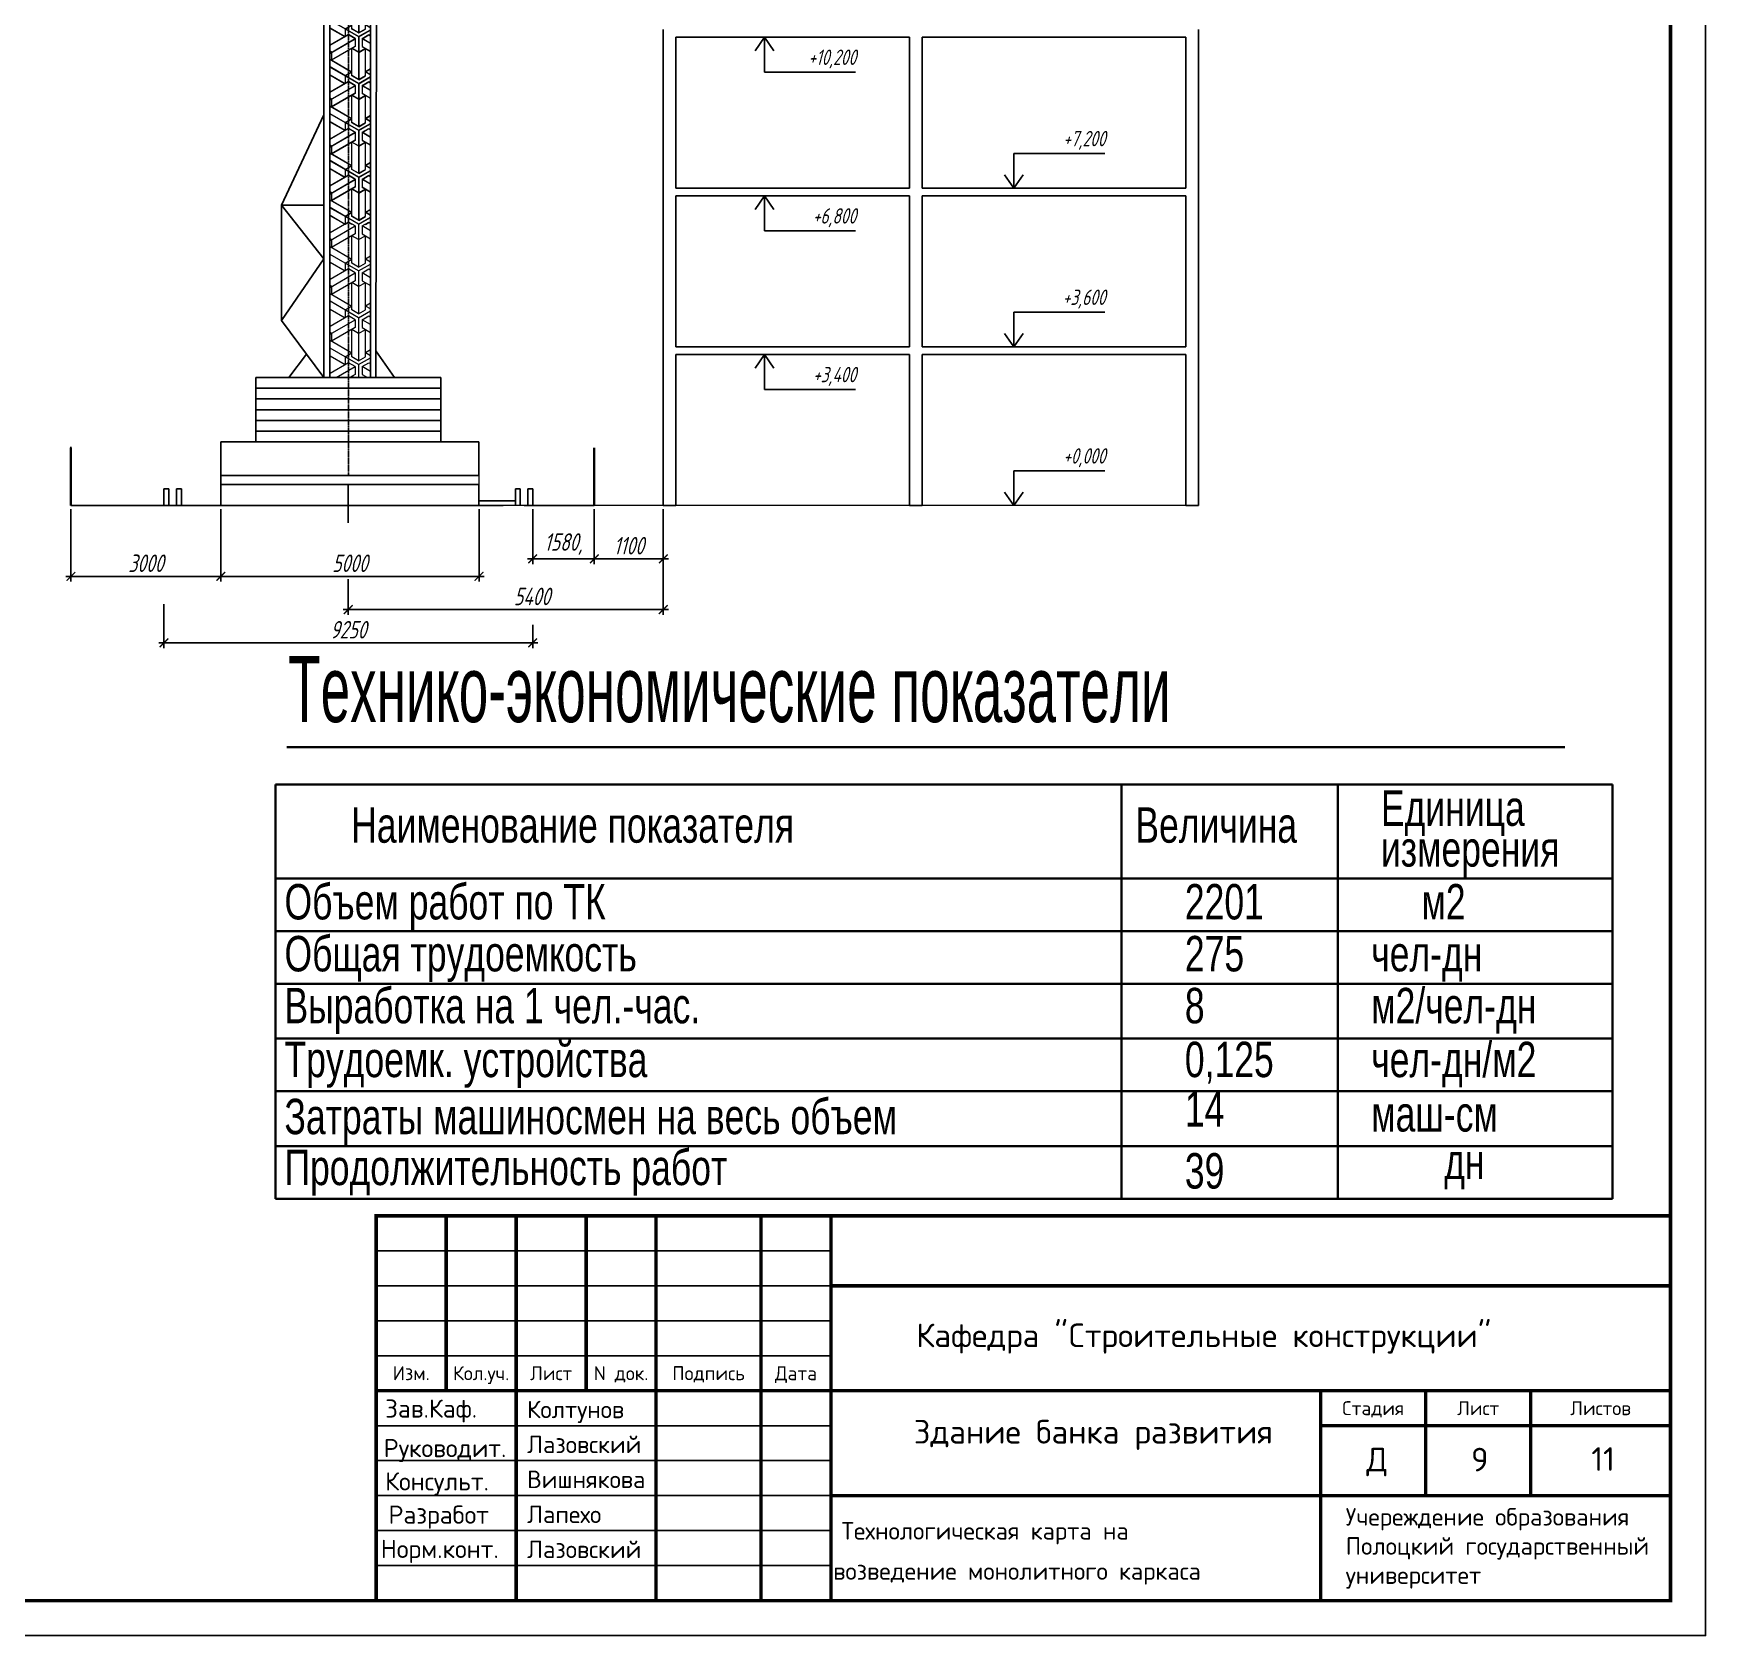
# Model space of a CAD drawing. Header units: millimetres. Extents: x 5763 to 12018931, y 39842 to 3600577.
# Drawn here: x 528034 to 575833, y 54719 to 100521 of the extents above; entities that cross this region are included whole.
import ezdxf
from ezdxf.enums import TextEntityAlignment as Align

# ---------------------------------------------------------------- set-up
doc = ezdxf.new("R2010")
doc.units = ezdxf.units.MM
doc.linetypes.add('CENTER', pattern=[8, 5, -1, 1, -1])
doc.layers.add('1SERV2', color=9, linetype='Continuous')
for name, color, linetype, lineweight in [('1надписи Наумов', 4, 'Continuous', 13), ('3', 7, 'Continuous', 35), ('AXESD', 255, 'Continuous', 20), ('Обвод', 14, 'Continuous', 35), ('Основная', 7, 'Continuous', 30), ('разм', 5, 'Continuous', 15), ('текст', 7, 'Continuous', 30)]:
    doc.layers.add(name, color=color, linetype=linetype, lineweight=lineweight)
doc.styles.add('ISOCPEUR', font='isocpeur.ttf')
doc.styles.add('RUSSWIN', font='russwin.shx', dxfattribs={"width": 0.6})
doc.styles.add('RUSSWIN_0_75', font='russwin.shx', dxfattribs={"width": 0.75})
doc.styles.get("Standard").update_dxf_attribs({"font": 'romans.shx', "width": 0.7, "oblique": 15, "height": 500})
doc.dimstyles.new('ISO-25', dxfattribs={"dimtxt": 500, "dimasz": 250, "dimexe": 150, "dimexo": 100, "dimgap": 125, "dimtad": 1, "dimtxsty": 'Standard', "dimblk": 'ARCHTICK', "dimcen": 25, "dimdle": 150, "dimadec": 0, "dimazin": 0, "dimtfac": 1, "dimtmove": 0, "dimatfit": 3, "dimfxl": 1, "dimarcsym": 0})

# ---------------------------------------------------------------- blocks, each defined once
blk = doc.blocks.new('_ArchTick')
at = {"color": 0, "linetype": 'ByBlock', "const_width": 0.15}
blk.add_lwpolyline([(-0.5, -0.5), (0.5, 0.5)], dxfattribs=at)
blk = doc.blocks.new('*D364')
at = {"color": 0, "lineweight": -2, "transparency": 16777216}
for p, q in [((546039, 86921), (546039, 83900)), ((537035, 84922), (537035, 83900)), ((536885, 84050), (546189, 84050))]:
    blk.add_line(p, q, dxfattribs=at)
at = {"layer": 'Defpoints', "color": 0, "transparency": 16777216}
for p in [(546039, 87021), (537035, 85022), (546039, 84050)]:
    blk.add_point(p, dxfattribs=at)
at = {"color": 0, "lineweight": -2, "transparency": 16777216, "xscale": 250, "yscale": 250, "zscale": 250, "rotation": 180}
blk.add_blockref('_ArchTick', (537035, 84050), dxfattribs=at)
at = {"color": 0, "lineweight": -2, "transparency": 16777216, "xscale": 250, "yscale": 250, "zscale": 250}
blk.add_blockref('_ArchTick', (546039, 84050), dxfattribs=at)
at = {"color": 0, "transparency": 16777216, "insert": (542286, 84425), "char_height": 500, "attachment_point": 5}
blk.add_mtext('5400', dxfattribs=at)
blk = doc.blocks.new('*D380')
at = {"color": 0, "lineweight": -2, "transparency": 16777216}
for p, q in [((544067, 86921), (544067, 85351)), ((546039, 86921), (546039, 85351)), ((546189, 85501), (543917, 85501))]:
    blk.add_line(p, q, dxfattribs=at)
at = {"layer": 'Defpoints', "color": 0, "transparency": 16777216}
for p in [(544067, 87021), (546039, 87021), (544067, 85501)]:
    blk.add_point(p, dxfattribs=at)
at = {"color": 0, "lineweight": -2, "transparency": 16777216, "xscale": 250, "yscale": 250, "zscale": 250, "rotation": 180}
blk.add_blockref('_ArchTick', (544067, 85501), dxfattribs=at)
at = {"color": 0, "lineweight": -2, "transparency": 16777216, "xscale": 250, "yscale": 250, "zscale": 250}
blk.add_blockref('_ArchTick', (546039, 85501), dxfattribs=at)
at = {"color": 0, "transparency": 16777216, "insert": (545053, 85876), "char_height": 500, "attachment_point": 5}
blk.add_mtext('1100', dxfattribs=at)
blk = doc.blocks.new('*D359')
at = {"color": 0, "lineweight": -2, "transparency": 16777216}
for p, q in [((531765, 84203), (531765, 82949)), ((542307, 83614), (542307, 82949)), ((542457, 83099), (531615, 83099))]:
    blk.add_line(p, q, dxfattribs=at)
at = {"layer": 'Defpoints', "color": 0, "transparency": 16777216}
for p in [(531765, 84303), (542307, 83714), (531765, 83099)]:
    blk.add_point(p, dxfattribs=at)
at = {"color": 0, "lineweight": -2, "transparency": 16777216, "xscale": 250, "yscale": 250, "zscale": 250, "rotation": 180}
blk.add_blockref('_ArchTick', (531765, 83099), dxfattribs=at)
at = {"color": 0, "lineweight": -2, "transparency": 16777216, "xscale": 250, "yscale": 250, "zscale": 250}
blk.add_blockref('_ArchTick', (542307, 83099), dxfattribs=at)
at = {"color": 0, "transparency": 16777216, "insert": (537036, 83474), "char_height": 500, "attachment_point": 5}
blk.add_mtext('9250', dxfattribs=at)
blk = doc.blocks.new('*D381')
at = {"color": 0, "lineweight": -2, "transparency": 16777216}
for p, q in [((542307, 86921), (542307, 85351)), ((544067, 86921), (544067, 85351)), ((544217, 85501), (542157, 85501))]:
    blk.add_line(p, q, dxfattribs=at)
at = {"layer": 'Defpoints', "color": 0, "transparency": 16777216}
for p in [(542307, 87021), (544067, 87021), (542307, 85501)]:
    blk.add_point(p, dxfattribs=at)
at = {"color": 0, "lineweight": -2, "transparency": 16777216, "xscale": 250, "yscale": 250, "zscale": 250, "rotation": 180}
blk.add_blockref('_ArchTick', (542307, 85501), dxfattribs=at)
at = {"color": 0, "lineweight": -2, "transparency": 16777216, "xscale": 250, "yscale": 250, "zscale": 250}
blk.add_blockref('_ArchTick', (544067, 85501), dxfattribs=at)
at = {"color": 0, "transparency": 16777216, "insert": (543187, 85923), "char_height": 500, "attachment_point": 5}
blk.add_mtext('1580,', dxfattribs=at)
blk = doc.blocks.new('*D360')
at = {"color": 0, "lineweight": -2, "transparency": 16777216}
for p, q in [((529107, 86921), (529107, 84849)), ((533392, 86921), (533392, 84849)), ((528957, 84999), (533542, 84999))]:
    blk.add_line(p, q, dxfattribs=at)
at = {"layer": 'Defpoints', "color": 0, "transparency": 16777216}
for p in [(529107, 87021), (533392, 87021), (533392, 84999)]:
    blk.add_point(p, dxfattribs=at)
at = {"color": 0, "lineweight": -2, "transparency": 16777216, "xscale": 250, "yscale": 250, "zscale": 250, "rotation": 180}
blk.add_blockref('_ArchTick', (529107, 84999), dxfattribs=at)
at = {"color": 0, "lineweight": -2, "transparency": 16777216, "xscale": 250, "yscale": 250, "zscale": 250}
blk.add_blockref('_ArchTick', (533392, 84999), dxfattribs=at)
at = {"color": 0, "transparency": 16777216, "insert": (531249, 85374), "char_height": 500, "attachment_point": 5}
blk.add_mtext('3000', dxfattribs=at)
blk = doc.blocks.new('*D382')
at = {"color": 0, "lineweight": -2, "transparency": 16777216}
for p, q in [((533392, 86921), (533392, 84849)), ((540771, 86921), (540771, 84849)), ((533242, 84999), (540921, 84999))]:
    blk.add_line(p, q, dxfattribs=at)
at = {"layer": 'Defpoints', "color": 0, "transparency": 16777216}
for p in [(533392, 87021), (540771, 87021), (540771, 84999)]:
    blk.add_point(p, dxfattribs=at)
at = {"color": 0, "lineweight": -2, "transparency": 16777216, "xscale": 250, "yscale": 250, "zscale": 250, "rotation": 180}
blk.add_blockref('_ArchTick', (533392, 84999), dxfattribs=at)
at = {"color": 0, "lineweight": -2, "transparency": 16777216, "xscale": 250, "yscale": 250, "zscale": 250}
blk.add_blockref('_ArchTick', (540771, 84999), dxfattribs=at)
at = {"color": 0, "transparency": 16777216, "insert": (537081, 85374), "char_height": 500, "attachment_point": 5}
blk.add_mtext('5000', dxfattribs=at)

msp = doc.modelspace()

# ---------------------------------------------------------------- hatches: boundary and pattern name
at = {"layer": 'AXESD'}
h = msp.add_hatch(dxfattribs=at)
h.set_pattern_fill('ESCHER', scale=43.956965, angle=90, style=0)
h.set_pattern_definition([(150, (535010.9, 95063.1), (-0.001, -1339.81), [1228.16, -111.65]), (270, (535010.9, 95063.1), (1160.31, 669.904), [1228.16, -111.65]), (30, (535010.9, 95063.1), (-0.001, 1339.81), [1228.16, -111.65]), (150, (535010.9, 95174.7), (-0.001, -1339.81), [223.3, -1116.51]), (30, (535010.9, 95174.7), (-0.001, 1339.81), [223.3, -1116.51]), (150, (534914.2, 95007.3), (-0.001, -1339.81), [223.3, -1116.51]), (270, (534914.2, 95007.3), (1160.31, 669.904), [223.3, -1116.51]), (30, (535107.6, 95007.3), (-0.001, 1339.81), [223.3, -1116.51]), (270, (535107.6, 95007.3), (1160.31, 669.904), [223.3, -1116.51]), (150, (535010.9, 94616.5), (-0.001, -1339.81), [223.3, -1116.51]), (30, (535010.9, 94616.5), (-0.001, 1339.81), [223.3, -1116.51]), (150, (535397.7, 95286.4), (-0.001, -1339.81), [223.3, -1116.51]), (270, (535397.7, 95286.4), (1160.31, 669.904), [223.3, -1116.51]), (30, (534624.1, 95286.4), (-0.001, 1339.81), [223.3, -1116.51]), (270, (534624.1, 95286.4), (1160.31, 669.904), [223.3, -1116.51]), (90, (534817.5, 95286.4), (-1160.31, -669.904), [781.555, -558.253]), (90, (535204.3, 95286.4), (-1160.31, -669.904), [781.555, -558.253]), (210, (534720.8, 95118.9), (0.001, -1339.81), [781.555, -558.253]), (210, (534914.2, 94784), (0.001, -1339.81), [781.555, -558.253]), (330, (535107.6, 94784), (1160.31, 669.906), [781.555, -558.253]), (330, (535301, 95118.9), (1160.31, 669.906), [781.555, -558.253])])
h.paths.add_polyline_path([(536509.97121, 117737.04624), (537667.02276, 117737.04624), (537667.02276, 95063.08567), (536509.97121, 95063.08567)])
h = msp.add_hatch(dxfattribs=at)
h.set_pattern_fill('ESCHER', scale=43.956965, angle=90, style=0)
h.set_pattern_definition([(150, (535008.9, 89711.8), (-0.001, -1339.81), [1228.16, -111.65]), (270, (535008.9, 89711.8), (1160.31, 669.904), [1228.16, -111.65]), (30, (535008.9, 89711.8), (-0.001, 1339.81), [1228.16, -111.65]), (150, (535008.9, 89823.4), (-0.001, -1339.81), [223.3, -1116.51]), (30, (535008.9, 89823.4), (-0.001, 1339.81), [223.3, -1116.51]), (150, (534912.2, 89656), (-0.001, -1339.81), [223.3, -1116.51]), (270, (534912.2, 89656), (1160.31, 669.904), [223.3, -1116.51]), (30, (535105.6, 89656), (-0.001, 1339.81), [223.3, -1116.51]), (270, (535105.6, 89656), (1160.31, 669.904), [223.3, -1116.51]), (150, (535008.9, 89265.2), (-0.001, -1339.81), [223.3, -1116.51]), (30, (535008.9, 89265.2), (-0.001, 1339.81), [223.3, -1116.51]), (150, (535395.6, 89935.1), (-0.001, -1339.81), [223.3, -1116.51]), (270, (535395.6, 89935.1), (1160.31, 669.904), [223.3, -1116.51]), (30, (534622.1, 89935.1), (-0.001, 1339.81), [223.3, -1116.51]), (270, (534622.1, 89935.1), (1160.31, 669.904), [223.3, -1116.51]), (90, (534815.5, 89935.1), (-1160.31, -669.904), [781.555, -558.25]), (90, (535202.2, 89935.1), (-1160.31, -669.904), [781.555, -558.25]), (210, (534718.8, 89767.6), (0.001, -1339.81), [781.555, -558.25]), (210, (534912.2, 89432.7), (0.001, -1339.81), [781.555, -558.25]), (330, (535105.6, 89432.7), (1160.31, 669.906), [781.555, -558.25]), (330, (535299, 89767.6), (1160.31, 669.906), [781.555, -558.25])])
h.paths.add_polyline_path([(537669.07407, 90682.14809), (536512.02251, 90682.14809), (536512.02251, 108701.66515), (537669.07407, 108701.66515)])

# ---------------------------------------------------------------- linework, layer by layer
for p, q in [((546038.64901, 100412.98092), (546038.64901, 100628.98092)), ((546038.64901, 96092.98092), (546038.64901, 100412.98092)), ((546398.64901, 96092.98092), (546398.64901, 100412.98092)), ((546398.64901, 100412.98092), (553076.64901, 100412.98092)), ((548929.50607, 100412.98092), (548663.3309, 100026.09453)), ((548929.50607, 100412.98092), (548929.50607, 99415.99833)), ((548929.50607, 100412.98092), (549195.68124, 100026.09453)), ((553076.64901, 96092.98092), (553076.64901, 100412.98092)), ((553436.64901, 100412.98092), (560978.64901, 100412.98092)), ((553436.64901, 96092.98092), (553436.64901, 100412.98092)), ((560978.64901, 96092.98092), (560978.64901, 100412.98092)), ((561338.64901, 100628.98092), (561338.64901, 100412.98092)), ((561338.64901, 96092.98092), (561338.64901, 100412.98092)), ((548929.50607, 99415.99833), (551530.02145, 99415.99833)), ((556057.34564, 96092.98092), (556057.34564, 97089.96352)), ((556057.34564, 97089.96352), (558657.86101, 97089.96352)), ((546038.64901, 95876.98092), (546038.64901, 96092.98092)), ((546398.64901, 96092.98092), (553076.64901, 96092.98092)), ((546398.64901, 96092.98092), (546398.64901, 96092.98092)), ((553436.64901, 96092.98092), (560978.64901, 96092.98092)), ((556057.34564, 96092.98092), (555791.17047, 96479.86732)), ((556057.34564, 96092.98092), (556323.52081, 96479.86732)), ((561338.64901, 96092.98092), (561338.64901, 95876.98092)), ((546038.64901, 91556.98092), (546038.64901, 95876.98092)), ((546398.64901, 91556.98092), (546398.64901, 95876.98092)), ((546398.64901, 95876.98092), (553076.64901, 95876.98092)), ((548929.50607, 95876.98092), (548663.3309, 95490.09453)), ((548929.50607, 95876.98092), (548929.50607, 94879.99833)), ((548929.50607, 95876.98092), (549195.68124, 95490.09453)), ((553076.64901, 91556.98092), (553076.64901, 95876.98092)), ((553436.64901, 95876.98092), (560978.64901, 95876.98092)), ((553436.64901, 91556.98092), (553436.64901, 95876.98092)), ((560978.64901, 91556.98092), (560978.64901, 95876.98092)), ((561338.64901, 91556.98092), (561338.64901, 95876.98092)), ((548929.50607, 94879.99833), (551530.02145, 94879.99833)), ((556057.34564, 91556.98092), (556057.34564, 92553.96352)), ((556057.34564, 92553.96352), (558657.86101, 92553.96352)), ((556057.34564, 91556.98092), (555791.17047, 91943.86732)), ((556057.34564, 91556.98092), (556323.52081, 91943.86732)), ((546038.64901, 91340.98092), (546038.64901, 91556.98092)), ((546038.64901, 87020.98092), (546038.64901, 91340.98092)), ((546398.64901, 91556.98092), (553076.64901, 91556.98092)), ((546398.64901, 87020.98092), (546398.64901, 91340.98092)), ((546398.64901, 91340.98092), (553076.64901, 91340.98092)), ((548929.50607, 91340.98092), (548663.3309, 90954.09453)), ((548929.50607, 91340.98092), (548929.50607, 90343.99833)), ((548929.50607, 91340.98092), (549195.68124, 90954.09453)), ((553076.64901, 87020.98092), (553076.64901, 91340.98092)), ((553436.64901, 91556.98092), (560978.64901, 91556.98092)), ((553436.64901, 91340.98092), (560978.64901, 91340.98092)), ((553436.64901, 87020.98092), (553436.64901, 91340.98092)), ((560978.64901, 91556.98092), (560978.64901, 91556.98092)), ((560978.64901, 87020.98092), (560978.64901, 91340.98092)), ((561338.64901, 91556.98092), (561338.64901, 91340.98092)), ((561338.64901, 87020.98092), (561338.64901, 91340.98092)), ((548929.50607, 90343.99833), (551530.02145, 90343.99833)), ((529107.10479, 87020.98092), (529107.10479, 88705.8004)), ((534391.66691, 88846.56677), (533391.66691, 88846.56677)), ((533391.66691, 88846.56677), (533391.66691, 87020.98092)), ((556057.34564, 87020.98092), (556057.34564, 88017.96352)), ((556057.34564, 88017.96352), (558657.86101, 88017.96352)), ((531764.68461, 87500.44759), (531900.73423, 87500.44759)), ((532126.18967, 87500.44759), (532262.23929, 87500.44759)), ((534107.10479, 87020.98092), (529107.10479, 87020.98092)), ((531764.68461, 87020.98092), (534107.10479, 87020.98092)), ((541809.94, 87162.1088), (540770.82508, 87162.1088)), ((544066.5332, 87020.98092), (542066.5332, 87020.98092)), ((546038.64901, 87020.98092), (546398.64901, 87020.98092)), ((546038.64901, 87020.98092), (546218.64901, 87020.98092)), ((553076.64901, 87020.98092), (553436.64901, 87020.98092)), ((556057.34564, 87020.98092), (555791.17047, 87407.86732)), ((556057.34564, 87020.98092), (556323.52081, 87407.86732)), ((560978.64901, 87020.98092), (561338.64901, 87020.98092))]:
    msp.add_line(p, q)
at = {"color": 0}
for p, q in [((536338.96967, 98189.5724), (535127.72784, 95610.09171)), ((536338.96967, 95610.09171), (536338.96967, 98189.5724)), ((536338.96967, 94075.59189), (535127.72784, 95610.09171)), ((535127.72784, 95610.09171), (536338.96967, 95610.09171)), ((535127.72784, 95610.09171), (535127.72784, 92312.58691)), ((535127.72784, 92312.58691), (536338.96967, 94075.59189)), ((536338.96967, 90682.14809), (535127.72784, 92312.58691)), ((535333.85814, 90682.14809), (535841.65077, 91351.58339)), ((538358.75098, 90682.14809), (537819.07725, 91444.60433)), ((534391.66691, 90682.14809), (539680.51237, 90682.14809)), ((534391.66691, 90682.14809), (534391.66691, 88846.56677)), ((534391.66691, 90376.21787), (539680.51237, 90376.21787)), ((539680.51237, 90682.14809), (539680.51237, 88846.56677)), ((534391.66691, 90070.28765), (539680.51237, 90070.28765)), ((534391.66691, 89764.35743), (539680.51237, 89764.35743)), ((534391.66691, 89458.42721), (539680.51237, 89458.42721)), ((534391.66691, 89152.49699), (539680.51237, 89152.49699)), ((534107.10479, 88846.56677), (540770.82508, 88846.56677)), ((534391.66691, 88846.56677), (539680.51237, 88846.56677)), ((540770.82508, 88846.56677), (540770.82508, 87881.74792)), ((531764.68461, 87500.44759), (531764.68461, 87020.98092)), ((531900.73423, 87020.98092), (531900.73423, 87500.44759)), ((532126.18967, 87500.44759), (532126.18967, 87020.98092)), ((532262.23929, 87020.98092), (532262.23929, 87500.44759)), ((540770.82508, 87881.74792), (533391.66691, 87881.74792)), ((533391.66691, 87624.45325), (540770.82508, 87624.45325)), ((540770.82508, 87624.45325), (540770.82508, 87020.98092)), ((541809.94, 87020.98092), (541809.94, 87500.44759)), ((541809.94, 87500.44759), (541945.98962, 87500.44759)), ((541945.98962, 87500.44759), (541945.98962, 87020.98092)), ((542171.44506, 87020.98092), (542171.44506, 87500.44759)), ((542171.44506, 87500.44759), (542307.49467, 87500.44759)), ((542307.49467, 87500.44759), (542307.49467, 87020.98092)), ((541464.2883, 87020.98092), (535606.31859, 87020.98092)), ((537832.7212, 65718.57243), (550832.7212, 65718.57243)), ((537832.7212, 64718.57243), (550832.7212, 64718.57243)), ((537832.7212, 63718.57243), (550832.7212, 63718.57243)), ((537832.7212, 62718.57243), (550832.7212, 62718.57243)), ((537832.7212, 60718.57243), (550832.7212, 60718.57243)), ((537832.7212, 59718.57243), (550832.7212, 59718.57243)), ((537832.7212, 58718.57243), (550832.7212, 58718.57243)), ((537832.7212, 57718.57243), (550832.7212, 57718.57243)), ((537832.7212, 56718.57243), (550832.7212, 56718.57243))]:
    msp.add_line(p, q, dxfattribs=at)
at = {"lineweight": 30}
for p, q in [((529107.10479, 87020.98092), (529107.10479, 88673.89208)), ((544066.5332, 87020.98092), (544066.5332, 88673.89208))]:
    msp.add_line(p, q, dxfattribs=at)
at = {"color": 0}
msp.add_lwpolyline([(407632.7212, 54718.57243), (407632.7212, 173518.57243), (575832.7212, 173518.57243), (575832.7212, 54718.57243)], close=True, dxfattribs=at)
at = {"color": 0, "lineweight": 40, "const_width": 100}
msp.add_lwpolyline([(411632.7212, 55718.57243), (411632.7212, 172518.57243), (574832.7212, 172518.57243), (574832.7212, 55718.57243)], close=True, dxfattribs=at)
at = {"color": 0, "const_width": 100}
for points in [[(574832.7212, 66718.57243), (537832.7212, 66718.57243), (537832.7212, 55718.57243)], [(539832.7212, 61718.57243), (539832.7212, 66718.57243)], [(541832.7212, 55718.57243), (541832.7212, 66718.57243)], [(543832.7212, 61718.57243), (543832.7212, 66718.57243)], [(545832.7212, 55718.57243), (545832.7212, 66718.57243)], [(548832.7212, 55718.57243), (548832.7212, 66718.57243)], [(550832.7212, 55718.57243), (550832.7212, 66718.57243)], [(550832.7212, 64718.57243), (574832.7212, 64718.57243)], [(550832.7212, 61718.57243), (537832.7212, 61718.57243)], [(550832.7212, 61718.57243), (574832.7212, 61718.57243)], [(564832.7212, 55718.57243), (564832.7212, 61718.57243)], [(567832.7212, 58718.57243), (567832.7212, 61718.57243)], [(570832.7212, 58718.57243), (570832.7212, 61718.57243)], [(564832.7212, 60718.57243), (574832.7212, 60718.57243)], [(550832.7212, 58718.57243), (574832.7212, 58718.57243)]]:
    msp.add_lwpolyline(points, dxfattribs=at)
at = {"layer": '3', "color": 0, "lineweight": 18}
for p, q in [((537832.7212, 66718.57243), (574832.7212, 66718.57243)), ((545832.7212, 55718.57243), (545832.7212, 66718.57243)), ((548832.7212, 55718.57243), (548832.7212, 66718.57243)), ((550832.7212, 55718.57243), (550832.7212, 66718.57243)), ((537832.7212, 65718.57243), (550832.7212, 65718.57243)), ((537832.7212, 64718.57243), (550832.7212, 64718.57243)), ((537832.7212, 61718.57243), (574832.7212, 61718.57243)), ((564832.7212, 55718.57243), (564832.7212, 61718.57243)), ((567832.7212, 58718.57243), (567832.7212, 61718.57243)), ((570832.7212, 58718.57243), (570832.7212, 61718.57243)), ((537832.7212, 60718.57243), (550832.7212, 60718.57243)), ((564832.7212, 60718.57243), (574832.7212, 60718.57243)), ((537832.7212, 59718.57243), (550832.7212, 59718.57243)), ((537832.7212, 58718.57243), (574832.7212, 58718.57243)), ((537832.7212, 57718.57243), (550832.7212, 57718.57243)), ((537832.7212, 56718.57243), (550832.7212, 56718.57243))]:
    msp.add_line(p, q, dxfattribs=at)
at = {"layer": 'AXESD', "color": 7, "lineweight": 25}
for p, q in [((537817.40931, 90682.14809), (537867.87151, 117737.04624)), ((537034.61015, 87624.45325), (537034.61015, 86525.52912)), ((537993.24844, 87624.45325), (540770.82508, 87624.45325)), ((541464.2883, 87020.98092), (534107.10479, 87020.98092))]:
    msp.add_line(p, q, dxfattribs=at)
at = {"layer": 'AXESD'}
for p, q in [((536338.96967, 98189.5724), (535127.72784, 95610.09171)), ((535127.72784, 95610.09171), (535127.72784, 92312.58691)), ((535127.72784, 95610.09171), (536338.96967, 95610.09171)), ((535127.72784, 95610.09171), (536338.96967, 94075.59189)), ((536338.96967, 94075.59189), (535127.72784, 92312.58691)), ((536338.96967, 90682.14809), (535127.72784, 92312.58691)), ((535841.65077, 91351.58339), (535333.85814, 90682.14809)), ((537819.07725, 91444.60433), (538358.75098, 90682.14809)), ((534391.66691, 90682.14809), (537035.18969, 90682.14809)), ((534391.66691, 90376.21787), (534391.66691, 90682.14809)), ((534391.66691, 90376.21787), (537035.18969, 90376.21787)), ((534391.66691, 90070.28765), (534391.66691, 90376.21787)), ((539680.51237, 90682.14809), (537036.98959, 90682.14809)), ((539680.51237, 90376.21787), (537036.98959, 90376.21787)), ((539680.51237, 90376.21787), (539680.51237, 90682.14809)), ((539680.51237, 90070.28765), (539680.51237, 90376.21787)), ((534391.66691, 90070.28765), (537035.18969, 90070.28765)), ((534391.66691, 89764.35743), (534391.66691, 90070.28765)), ((539680.51237, 90070.28765), (537036.98959, 90070.28765)), ((539680.51237, 89764.35743), (539680.51237, 90070.28765)), ((534391.66691, 89764.35743), (537035.18969, 89764.35743)), ((534391.66691, 89458.42721), (534391.66691, 89764.35743)), ((534391.66691, 89458.42721), (537035.18969, 89458.42721)), ((534391.66691, 89152.49699), (534391.66691, 89458.42721)), ((539680.51237, 89764.35743), (537036.98959, 89764.35743)), ((539680.51237, 89458.42721), (537036.98959, 89458.42721)), ((539680.51237, 89458.42721), (539680.51237, 89764.35743)), ((539680.51237, 89152.49699), (539680.51237, 89458.42721)), ((534391.66691, 89152.49699), (537035.18969, 89152.49699)), ((534391.66691, 88846.56677), (534391.66691, 89152.49699)), ((539680.51237, 89152.49699), (537036.98959, 89152.49699)), ((539680.51237, 88846.56677), (539680.51237, 89152.49699)), ((539965.0745, 88846.56677), (534107.10479, 88846.56677)), ((537037.25064, 88846.56677), (539680.51237, 88846.56677)), ((531764.68461, 87500.44759), (531764.68461, 87020.98092)), ((531900.73423, 87020.98092), (531900.73423, 87500.44759)), ((532126.18967, 87500.44759), (532126.18967, 87020.98092)), ((532262.23929, 87020.98092), (532262.23929, 87500.44759)), ((537993.24844, 87881.74792), (540770.82508, 87881.74792)), ((540770.82508, 87881.74792), (540770.82508, 87624.45325)), ((541809.94, 87020.98092), (541809.94, 87500.44759)), ((541809.94, 87500.44759), (541945.98962, 87500.44759)), ((541945.98962, 87500.44759), (541945.98962, 87020.98092)), ((542171.44506, 87020.98092), (542171.44506, 87500.44759)), ((542171.44506, 87500.44759), (542307.49467, 87500.44759)), ((542307.49467, 87500.44759), (542307.49467, 87020.98092)), ((561338.64901, 87020.98092), (541464.2883, 87020.98092))]:
    msp.add_line(p, q, dxfattribs=at)
at = {"layer": 'Обвод', "color": 7, "lineweight": 25}
for p, q in [((536338.96967, 90682.14809), (536338.96967, 117737.65939)), ((536509.97121, 90682.14809), (536509.97121, 117737.04624)), ((537667.02276, 90682.14809), (537667.02276, 117737.04624)), ((533391.66691, 87881.74792), (537993.24844, 87881.74792)), ((537993.24844, 87624.45325), (534107.10479, 87624.45325))]:
    msp.add_line(p, q, dxfattribs=at)
at = {"layer": 'Обвод', "color": 7, "linetype": 'CENTER', "lineweight": 25}
msp.add_line((537037.25064, 117737.65939), (537037.25064, 87881.74792), dxfattribs=at)
at = {"layer": 'Основная', "color": 7}
msp.add_line((535274.70877, 80119.22748), (571805.70877, 80119.22748), dxfattribs=at)
at = {"layer": 'текст', "color": 7}
for p, q in [((534954.7194, 79045.85889), (573169.52231, 79045.85889)), ((534954.7194, 79045.85889), (534954.7194, 67205.13611)), ((559138.71944, 79045.85889), (559138.71944, 67205.13611)), ((565321.02094, 79045.85889), (565321.02094, 67205.13611)), ((573169.52231, 79045.85889), (573169.52231, 67205.13611)), ((534954.7194, 76362.71111), (573169.52231, 76362.71111)), ((534954.7194, 74856.32117), (573169.52231, 74856.32117)), ((534954.7194, 73349.93535), (573169.52231, 73349.93535)), ((534954.7194, 71783.92155), (573169.52231, 71783.92155)), ((534954.7194, 70277.53573), (573169.52231, 70277.53573)), ((534954.7194, 68711.52193), (573169.52231, 68711.52193)), ((534954.7194, 67205.13611), (573169.52231, 67205.13611))]:
    msp.add_line(p, q, dxfattribs=at)

# ---------------------------------------------------------------- texts
at = {"color": 0, "style": 'ISOCPEUR'}
for s, p in [('Изм.', (538832.7212, 62018.57243)), ('Кол.уч.', (540832.7212, 62018.57243)), ('Лист', (542832.7212, 62018.57243)), ('N док.', (544832.7212, 62018.57243)), ('Подпись', (547332.7212, 62018.57243)), ('Дата', (549832.7212, 62018.57243)), ('Стадия', (566332.7212, 61018.57243)), ('Лист', (569332.7212, 61018.57243)), ('Листов', (572832.7212, 61018.57243))]:
    msp.add_text(s, height=400, dxfattribs=at).set_placement(p, align=Align.CENTER)
at = {"color": 0, "linetype": 'Continuous', "style": 'ISOCPEUR'}
for s, height, p in [('Зав.Каф.', 520, (538088.34873, 60948.69279)), ('Руководит.', 520, (538046.42808, 59818.16255)), ('Д', 676, (566135.76441, 59411.085)), ('9', 676, (569130.88377, 59411.085)), ('11', 676, (572566.39156, 59427.69103)), ('Консульт.', 520, (538086.81477, 58866.15102)), ('Разработ', 520, (538183.13597, 57914.82113)), ('Норм.конт.', 520, (537961.56105, 56935.34089))]:
    msp.add_text(s, height=height, dxfattribs=at).set_placement(p)
at = {"insert": (535317.24278, 82723.0147), "char_height": 1890, "width": 38616.6107754, "attachment_point": 1, "style": 'RUSSWIN'}
msp.add_mtext('Технико-экономические показатели', dxfattribs=at)
at = {"lineweight": 20, "attachment_point": 1, "style": 'ISOCPEUR'}
for s, width, insert, char_height in [('Кафедра "Cтроительные конструкции"', 21964.5609209, (553269.91785, 63639.68113), 676), ('Колтунов', 20, (542144.70579, 61433.32302), 500), ('Здание банка развития', 11092.1745847, (553200.28366, 60883.30496), 676), ('Лазовский', 20, (542144.70579, 60433.32302), 500), ('Вишнякова', 20, (542144.70579, 59433.32302), 500), ('Лапехо', 500, (542144.70579, 58433.32302), 500), ('Учереждение образования \\PПолоцкий государственный университет', 11914.8211732, (565545.96138, 58362.24551), 500), ('Лазовский', 20, (542144.70579, 57433.32302), 500)]:
    msp.add_mtext_dynamic_manual_height_columns(s, width=width, gutter_width=12.5, heights=[0], dxfattribs=dict(at, insert=insert, char_height=char_height))
at = {"layer": '1SERV2', "color": 7, "char_height": 439.569652, "width": 3652.9255278, "attachment_point": 3}
for s, insert in [('+10,200', (551551.86146, 100059.8975)), ('+7,200', (558679.70103, 97733.8627)), ('+6,800', (551551.86146, 95523.8975)), ('+3,600', (558679.70103, 93197.8627)), ('+3,400', (551551.86146, 90987.8975)), ('+0,000', (558679.70103, 88661.8627))]:
    msp.add_mtext(s, dxfattribs=dict(at, insert=insert))
at = {"layer": '1надписи Наумов', "style": 'RUSSWIN_0_75', "width": 0.75}
for s, p in [('Единица', (566552.91752, 77866.29177)), ('Наименование показателя', (537117.02096, 77385.28408)), ('Величина', (559532.63953, 77385.28408)), ('измерения', (566552.91752, 76702.05538)), ('Объем работ по ТК', (535210.5376, 75191.73463)), ('2201', (560948.18608, 75191.73463)), ('м2', (567710.11218, 75191.73463)), ('Общая трудоемкость', (535210.5376, 73706.73463)), ('275', (560948.18608, 73706.73463)), ('чел-дн', (566274.42304, 73706.73463)), ('Выработка на 1 чел.-час.', (535210.5376, 72221.73463)), ('8', (560948.18608, 72221.73463)), ('м2/чел-дн', (566274.42304, 72221.73463)), ('Трудоемк. устройства ', (535210.5376, 70682.73463)), ('0,125', (560948.18608, 70682.73463)), ('чел-дн/м2', (566274.42304, 70682.73463)), ('14', (560948.18608, 69268.07834)), ('Затраты машиносмен на весь объем', (535210.5376, 69052.06454)), ('маш-см', (566274.42304, 69127.4036)), ('Продолжительность работ', (535210.5376, 67596.83501)), ('39', (560948.18608, 67498.19816)), ('дн', (568361.24262, 67766.4654))]:
    msp.add_text(s, height=1012.5, dxfattribs=at).set_placement(p)
at = {"layer": 'разм', "color": 0, "linetype": 'Continuous', "style": 'ISOCPEUR'}
for s, p in [('Технологическая карта на ', (551132.61283, 57461.9611)), ('возведение монолитного каркаса ', (550896.74554, 56312.68843))]:
    msp.add_text(s, height=500, dxfattribs=at).set_placement(p)

# ---------------------------------------------------------------- dimensions: what is measured, and where the dimension line sits
for base, p1, p2, text, picture, middle in [((533391.66691, 84999.37321), (529107.10479, 87020.98092), (533391.66691, 87020.98092), '3000', '*D360', (531249.38585, 85374.37321)), ((540770.82508, 84999.37321), (533391.66691, 87020.98092), (540770.82508, 87020.98092), '5000', '*D382', (537081.24599, 85374.37321)), ((542307.49467, 85500.64103), (544066.5332, 87020.98092), (542307.49467, 87020.98092), '1580,', '*D381', (543187.01394, 85923.26008)), ((544066.5332, 85500.64103), (546038.64901, 87020.98092), (544066.5332, 87020.98092), '1100', '*D380', (545052.5911, 85875.64103))]:
    dim = msp.add_linear_dim(base=base, p1=p1, p2=p2, text=text, dimstyle='ISO-25')
    dim.commit()
    dim.dimension.update_dxf_attribs({"geometry": picture, "text_midpoint": middle})
for base, p1, p2, text, picture, middle in [((546038.64901, 84050.17033), (537034.61015, 85021.90398), (546038.64901, 87020.98092), '5400', '*D364', (542286.23648, 84050.17033)), ((531764.68461, 83099.19566), (542307.49467, 83713.83004), (531764.68461, 84303.24188), '9250', '*D359', (537036.08964, 83099.19566))]:
    dim = msp.add_linear_dim(base=base, p1=p1, p2=p2, text=text, dimstyle='ISO-25')
    dim.commit()
    dim.dimension.update_dxf_attribs({"geometry": picture, "text_midpoint": middle, "dimtype": 160})

doc.saveas('drawing.dxf')
